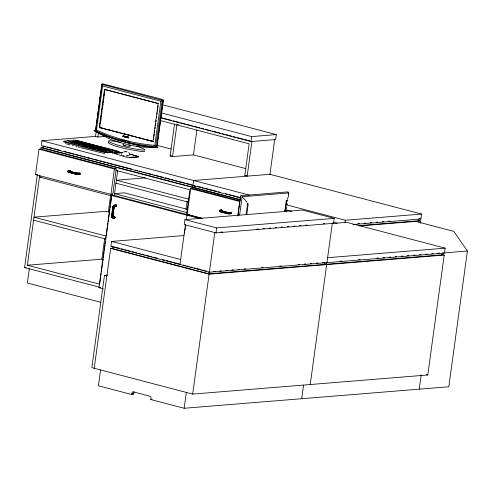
<?xml version="1.0" encoding="UTF-8"?>
<svg xmlns="http://www.w3.org/2000/svg" width="492" height="492" viewBox="0 0 492 492"><rect width="100%" height="100%" fill="white"/><g stroke="black" fill="none" stroke-linecap="round" stroke-linejoin="round"><path stroke-width="0.74" d="M122.791 136.235L122.815 136.364M125.435 136.985L125.878 137.053L125.565 136.727M123.486 136.352L123.203 135.921M126.106 137.034L125.817 136.61M163.123 101.014L163.381 100.183L157.083 146.382L157.071 145.214M111.635 215.471L111.561 216.123A2.534 1.488 -75.3 0 0 112.336 217.778L115.097 217.63L114.808 216.738L113.111 216.794M111.838 215.428L111.813 215.89A1.882 1.107 -75.3 0 0 111.973 216.671M112.367 215.736L112.336 216.308A2.491 1.464 -75.3 0 0 113.099 217.938L113.443 218.024M112.502 215.471L112.484 215.84A1.384 0.812 -75.3 0 0 112.514 216.148M112.785 215.539L112.76 215.908A1.365 0.799 -75.3 0 0 112.797 216.216M123.234 136.253C122.502 135.534 123.929 135.767 123.117 135.817M126.524 137.243L126.315 136.419L126.247 137.219M162.077 100.313L102.01 84.396L95.602 130.712L100.097 132.797A259.444 205.754 85.4 0 0 120.22 140.066L125.325 141.481L120.202 139.888L120.97 140.269L125.319 140.343L130.454 142.748A259.444 205.754 85.4 0 0 151.112 146.167L155.878 146.665L155.257 145.983A4.649 2.368 45.8 0 1 154.808 145.337L160.853 101.241A5.283 1.593 -28.9 0 1 161.45 100.762L162.249 100.202L155.78 146.45M128.504 136.967L128.049 137.698M128.252 137.489L128.812 137.496L128.338 137.963M288.509 194.494L288.699 192.944L242.138 196.732L247.101 202.243M68.972 172.471L75.768 174.242A2.232 0.363 7.8 0 0 78.302 174.488L80.024 174.242L80.122 173.301L75.504 172.858M219.992 211.32A2.232 0.363 7.8 0 0 220.084 211.763L227.267 213.645A2.232 0.363 7.8 0 0 229.795 213.885L231.523 213.645L231.621 212.704L227.003 212.255L220.674 210.601M71.057 142.157L71.125 141.444M72.459 142.901L72.539 142.323L73.695 142.213L75.03 142.563L74.956 143.141M72.957 142.52L73.037 141.948L75.59 142.2M74.544 142.022L74.63 141.333M74.852 143.018L74.932 142.44L77.441 142.686M76.223 143.885L76.303 143.307L77.465 143.197L78.806 143.547L78.732 144.125M76.42 142.514L76.463 141.813L77.533 141.708M76.721 143.51L76.795 142.932L79.31 143.172M76.893 142.139L76.967 141.561L75.706 141.235M76.85 143.633L76.93 143.055L74.452 142.821M78.271 142.883L78.351 142.305L79.433 142.2L80.78 142.551L80.7 143.129M78.314 143.006L78.394 142.428L75.94 142.194M78.609 144.002L78.683 143.424L81.223 143.67M78.775 142.631L78.849 142.053M79.483 142.539L79.563 141.96M80.135 143.369L80.208 142.791L81.291 142.686L82.65 143.043L82.576 143.615M80.202 143.498L80.276 142.92L77.754 142.668M80.491 144.494L80.565 143.922L83.148 144.168M80.602 144.611L80.682 144.033L78.21 143.805M81.395 143.037L81.469 142.459M81.986 143.849L82.059 143.27M82.09 143.99L82.164 143.412L79.71 143.172M82.355 144.986L82.428 144.408L85.005 144.654M82.484 145.103L82.558 144.525L80.104 144.297M83.941 144.476L83.966 143.769L86.334 144.002M83.788 145.86L83.868 145.281L86.34 145.509M83.935 146.007L84.009 145.429L73.517 142.698M84.39 145.595L84.464 145.017L81.943 144.777M85.805 144.962L85.885 144.384L83.449 144.15M86.26 144.574L86.414 143.75M86.377 146.647L86.451 146.069L84.366 145.527L82.681 145.687M87.631 145.318L87.705 144.746L88.794 144.642M87.668 145.447L87.742 144.869L85.307 144.63M87.927 146.45L88.006 145.872L90.614 146.118M88.173 145.072L88.302 144.242M88.142 146.573L88.216 145.995L85.762 145.773M89.538 145.933L89.593 145.232L91.942 145.46M89.864 146.954L89.938 146.376L92.447 146.591M90.024 145.558L90.097 144.98M89.993 147.053L90.067 146.481L87.662 146.272M91.346 146.407L91.42 145.835L89.058 145.607M91.371 146.296L91.444 145.718M91.74 147.446L91.813 146.868L93.056 146.751L96.623 147.68L96.543 148.258M92.84 146.013L101.223 147.594M93.129 146.099L93.203 145.527M93.246 146.905L93.32 146.204L94.396 146.099M93.714 146.518L93.775 145.638M95.097 147.391L95.227 146.702L96.321 146.598L99.31 147.379L99.236 147.957M95.134 148.393L95.208 147.815L90.676 146.634L89.489 146.751M95.577 147.003L95.651 146.425M97.76 148.59L102.89 149.636L105.841 149.709M97.926 148.129L98 147.551L94.716 147.077M98.111 148.559L98.191 147.981L99.249 147.877L100.675 148.252L100.602 148.83M99.519 148.424L99.593 147.846L100.706 147.741M99.851 149.654L99.925 149.076L97.139 148.744M100.128 149.088L100.208 148.51L101.266 148.406L102.539 148.744L102.459 149.316M101.469 148.935L101.543 148.356L102.656 148.252M101.912 149.556L101.992 148.978L103.049 148.873L104.341 149.211L104.267 149.789M102.041 148.689L102.115 148.11M102.994 150.398L103.068 149.82L105.835 150.072M103.32 149.42L103.394 148.842M104.495 150.835L104.642 149.679L107.108 149.937L107.035 150.515M104.974 150.915L105.054 150.337L106.34 150.718L106.26 151.296M105.571 151.542L105.645 150.964L108.222 150.7L109.501 151.032M106.899 150.823L106.825 151.401L105.386 151.001M107.791 150.595L107.865 150.017L110.245 150.257M108.443 150.38L108.517 149.808L106.229 149.525M108.837 150.989L108.916 150.411L106.549 150.177M109.605 151.062L109.679 150.484L110.755 150.386M110.7 151.456L110.774 150.878L108.357 150.632M111.481 151.573L111.555 150.995L112.619 150.878M140.564 146.837C140.023 147.249 171.247 148.443 151.413 147.083A260.36 206.486 85.4 0 1 100.214 133.658C80.331 123.492 113.468 141.69 114.538 140.681A154.586 116.469 -40.1 0 0 129.974 144.98M35.51 174.592L38.991 149.205L40.836 149.058L116.266 168.83L112.785 194.217L110.94 194.365L35.51 174.592L37.355 174.439M99.341 287.168L24.6 267.574L37.257 175.195M40.836 149.058L41.02 147.68L43.314 147.495M105.374 136.407L97.902 137.016L95.522 136.389L41.974 140.743L41.297 145.7L240.526 197.932M99.642 284.167L27.392 265.225L39.741 175.066M29.317 268.681L27.349 283.029L100.946 302.322M99.347 101.782L100.024 96.832M95.522 136.389L96.137 131.868M95.755 130.847L96.045 130.454A4.649 1.23 -25.5 0 1 96.549 130.06L102.588 85.965A5.283 2.804 50.1 0 1 102.238 85.233L102.004 84.587M97.902 137.016L98.418 133.24M150.62 140.78L153.559 141.548L99.273 127.526L104.489 89.452L105.103 89.403M99.273 127.526L99.888 127.477L100.097 125.952M100.411 123.67L100.62 122.145M100.829 120.626L101.143 118.338M101.352 116.819L101.561 115.294M101.875 113.012L102.084 111.487M102.391 109.199L102.6 107.68M102.81 106.155L103.123 103.874M103.332 102.348L103.541 100.823M103.855 98.541L104.064 97.016M104.273 95.497L104.587 93.209M27.392 265.225L101.862 259.173L104.673 238.663M108.314 212.07L110.602 195.361M110.94 194.365L114.415 168.984L116.266 168.83M103.412 288.872L98.978 287.709L111.616 195.453L113.461 195.306L202.335 218.583M99.747 283.417L100.571 277.408M100.774 275.901L101.081 273.65M101.29 272.15L103.037 259.376M103.246 257.87L104.07 251.861M104.273 250.36L104.993 245.096M105.202 243.595L105.509 241.344M106.02 237.599L105.817 239.087L33.567 220.145M107.459 227.095L106.223 236.117L33.973 217.175L105.983 211.32L109.679 212.286M107.668 225.588L107.976 223.331M108.185 221.831L109.931 209.045M110.14 207.544L110.448 205.287M110.651 203.78L112.028 193.75M114.205 195.865L117.631 170.841M111.598 215.539L112.717 207.569M113.394 208.971L113.572 207.667M107.514 275.145L104.476 275.391L91.838 367.647L192.673 394.08L427.788 374.972L444.208 255.077L441.988 254.493M112.871 214.887L113.32 211.64M113.406 210.988L113.855 207.741M113.996 207.802L112.902 216.019A1.531 0.898 -75.3 0 0 113.369 217.021L115.03 216.96M124.894 136.647L124.857 136.026C123.99 135.78 124.587 138.117 124.162 135.853L123.486 136.671L124.021 136.069L124.095 136.825L124.587 136.96C124.482 136.186 125.534 136.856 125.079 137.084M125.257 137.139L125.405 136.173L124.876 136.647M94.218 368.268L110.645 248.374L112.932 248.189M332.205 223.509L346.706 222.329L445.162 248.14L444.479 253.097L209.371 272.205L110.915 246.394L111.592 241.437L184.113 235.545M127.096 137.612L127.317 137.674C127.231 137.2 127.108 136.893 127.957 136.844L127.828 137.803L127.957 136.844M113.031 246.627L112.76 248.614L208.829 273.798L324.542 264.395L324.812 262.414M100.571 369.935L98.4 385.789L131.751 394.529L133.596 394.381L133.732 393.391A1.79 1.414 85.4 0 1 134.353 391.847M152.944 141.598L158.16 103.523L104.489 89.452M153.565 139.291L153.775 137.766M153.984 136.241L154.291 133.959M154.5 132.434L154.709 130.915M155.023 128.627L155.232 127.102M155.441 125.583L155.755 123.295M155.964 121.776L156.173 120.251M156.487 117.969L156.696 116.444M157.003 114.162L157.212 112.637M157.422 111.112L157.735 108.83M157.944 107.305L158.153 105.78M131.751 394.529L131.887 393.538A1.79 1.414 85.4 0 1 132.951 391.767L150.417 396.349A1.79 1.414 85.4 0 1 150.939 398.538L150.804 399.529L184.149 408.268L448.809 386.761L467.4 251.018L453.833 231.394L415.722 221.406M245.809 168.608L193.461 154.882L172.538 156.585L170.152 155.958L174.5 124.248M172.538 156.585L176.88 124.876L178.375 124.753M185.964 209.61L187.114 201.253M193.461 154.882L196.874 129.968M184.912 219.604L184.229 224.555L215.988 232.882L333.545 223.325L334.228 218.374L302.463 210.047L184.912 219.604L216.671 227.931L334.228 218.374M186.462 214.807L189.887 189.789L116.044 170.429M179.992 264.505L185.422 224.869M184.555 233.38L184.764 231.849M184.974 230.354L185.287 228.067M185.49 226.572L185.699 225.041M186.419 219.77L187.046 215.207L200.355 218.7M202.692 218.423L187.163 214.352L190.687 188.633L192.532 188.485L239.862 200.896M45.639 146.518L43.407 145.933L43.136 147.914L192.409 187.052L192.679 185.072M189.008 214.198L188.891 215.059L187.04 215.232L111.616 195.453M192.47 188.934L192.673 187.44L194.967 187.255M195.06 185.693L194.789 187.673L240.09 199.555M184.149 408.268L186.327 392.419M208.829 273.798L209.1 271.818M192.673 394.08L209.1 274.185L444.208 255.077M209.371 272.205L214.801 232.568L216.326 232.445M215.988 232.882L216.671 227.931M237.753 215.988L240.526 196.173L240.551 196.794A5.283 2.368 36 0 0 240.613 196.972M237.956 215.416L240.545 196.499A0.787 0.461 -75.3 0 1 241.129 195.687M251.922 141.468L247.175 176.148L244.788 175.527L249.13 143.818L160.49 120.577M239.629 214.918L242.113 196.769M251 141.542L251.676 136.591L276.295 134.587L275.618 139.543L251 141.542L160.306 117.766M246.117 214.573L247.679 203.159L248.202 204.069L246.75 214.647M269.88 174.765L274.696 139.617M284.88 210.724L286.215 200.982L286.854 199.973L285.391 210.662L284.296 210.773M286.129 211.88L286.338 210.373M286.541 208.86L286.75 207.347M287.057 205.078L287.267 203.565M287.58 201.302L287.783 199.789M286.485 211.443L286.695 209.93L285.391 210.662M301.707 398.717L303.57 385.125M324.173 263.663L326.387 264.247L326.657 262.261M310.231 384.529L326.657 264.635L324.431 264.05M326.928 262.648L332.358 223.017M344.984 222.384L345.279 220.262L421.595 214.057L420.918 219.014L352.992 224.537M418.803 218.774L418.532 220.76L359.258 225.576M420.334 223.27L420.648 220.994L418.415 220.41M419.264 389.16L421.226 374.818M442.369 252.857L442.099 254.838L326.387 264.247M79.901 173.079L76.555 173.159L68.8 171.087A2.177 0.357 7.8 0 1 68.714 170.65L70.454 170.619L70.504 171.788M114.335 206.302L116.253 206.185L116.758 205.496L116.198 204.832L114.058 205.195A2.534 1.488 -75.3 0 0 112.809 207.015L112.686 207.606M227.193 212.249L220.299 210.484A2.177 0.357 7.8 0 1 220.213 210.053L221.953 210.016L222.003 211.191M121.499 154.433L121.604 153.848M155.995 147.477L156.105 147.311A0.904 0.713 85.4 0 0 156.831 146.598L163.16 100.436A0.787 0.621 85.4 0 0 162.649 99.501L102.551 83.745A0.787 0.621 85.4 0 0 101.832 84.353L95.51 130.515A0.904 0.713 85.4 0 0 95.995 131.555L100.362 133.504M156.069 147.508L151.53 146.917A260.231 206.376 85.4 0 1 135.97 144.593L125.669 142.225L115.46 139.211A260.231 206.376 85.4 0 1 100.356 133.504M126.954 137.268L127.065 136.61L126.715 137.207M113.455 207.796L113.578 207.218A2.491 1.464 -75.3 0 1 114.808 205.428L116.672 205.164M116.518 206.087L114.833 206.302A1.531 0.898 -75.3 0 0 114.082 207.396L112.865 216.142A1.833 1.076 -75.3 0 0 113.689 217.403L115.134 217.286M123.504 136.345L123.105 136.591M126.124 137.034L125.718 137.274M125.491 136.475L126.05 136.364M128.252 137.348L128.787 137.243M126.1 136.456L125.743 136.548M123.258 136.364L122.791 136.161M126.973 137.262L126.567 137.496M287.42 198.965L288.57 196.074L288.724 192.962M95.922 131.745L100.282 133.689M79.2 173.412L79.63 173.024M114.292 205.109A2.694 1.581 -75.3 0 0 112.963 207.046L111.702 216.234A2.694 1.581 -75.3 0 0 112.527 217.993L114.673 218.024L115.097 217.63M230.699 212.815L231.123 212.427M221.228 210.281L221.677 209.936M118.006 140.005L118.492 139.605M68.862 172.372A1.882 0.307 7.8 0 1 68.788 171.997L68.892 171.936M220.355 211.775A1.882 0.307 7.8 0 1 220.287 211.4L220.57 211.302M114.531 216.677L112.656 217.187M115.085 206.203L114.605 206.382A1.365 0.799 -75.3 0 0 113.935 207.366M123.64 151.936L125.448 151.641M70.184 170.533L67.945 171.056A2.681 0.437 7.8 0 0 68.351 171.53L75.706 173.461A2.681 0.437 7.8 0 0 78.253 173.756L80.233 173.633M74.999 140.62L75.208 140.632A12.878 2.189 7.5 0 0 77.385 140.724L116.715 151.038A8.585 1.464 7.5 0 1 116.241 151.395L116.063 151.45A3.45 0.584 7.5 0 1 115.608 151.634L107.09 152.532L64.544 141.438M108.535 142.477L108.16 142.742L109.476 143.695L113.898 145.589L124.39 148.529L141.591 151.585L144.162 151.72L144.722 151.327M129.851 155.017L126.235 155.97M69.009 170.736L68.72 170.915L75.7 172.846M68.179 171.339L67.884 171.394A2.694 0.443 7.8 0 0 68.29 171.874L75.651 173.805A2.694 0.443 7.8 0 0 78.21 174.1L80.196 173.977M68.271 171.671L67.994 171.726A2.534 0.412 7.8 0 0 68.376 172.175L75.903 174.223A1.882 0.307 7.8 0 0 76.82 174.365M220.502 210.139L220.201 210.238L220.57 210.502M219.733 210.404L219.444 210.459A2.681 0.437 7.8 0 0 219.844 210.933L227.199 212.864A2.681 0.437 7.8 0 0 229.746 213.159L231.726 213.03M219.678 210.742L219.383 210.797A2.694 0.443 7.8 0 0 219.789 211.271L227.15 213.202A2.694 0.443 7.8 0 0 229.709 213.503L231.689 213.374M219.77 211.074L219.493 211.13A2.534 0.412 7.8 0 0 219.875 211.578L220.693 211.874M117.686 151.8L119.199 151.604L75.946 140.214L73.456 140.22M108.923 151.284L111.29 151.026L112.588 151.364M92.693 148.461L99.593 147.766M92.656 148.75L94.04 148.609M96.795 148.332L98.861 148.129M91.008 146.112L93.326 146.327M73.536 140.22L73.093 140.257A104.599 17.804 7.5 0 0 70.055 140.484M70.608 141.819L73.111 142.065L73.037 142.637L71.192 142.09M74.021 141.696L76.5 141.936M81.543 143.652L84.015 143.898M85.86 144.261L86.949 144.162M84.286 144.894L86.856 145.134M87.189 145.122L89.612 145.361M86.149 145.386L88.8 145.644M85.141 146.278L86.697 146.13L88.788 146.678M92.859 146.598L95.177 146.813M97.588 149.445L100.343 149.691M98.837 149.506L100.091 149.383M101.746 149.949L104.575 150.257M100.27 150.146L101.604 150.017L104.925 150.884M103.874 150.503L106.37 150.214L107.65 150.552M117.754 151.788L117.324 151.831A47.706 8.124 7.5 0 1 109.113 152.661L108.154 152.704A2.681 0.455 7.5 0 1 106.684 152.655A2.927 0.498 7.5 0 1 104.925 152.446L80.786 146.487A133.068 22.65 7.5 0 1 66.906 142.852A20.338 3.462 7.5 0 1 64.188 141.985A3.333 0.566 7.5 0 1 63.523 141.591L63.493 141.499A5.781 0.984 7.5 0 1 64.47 141.075M112.311 153.609L113.086 153.541M124.076 136.825L124.605 136.96M127.428 136.708L127.606 137.748M125.454 137.053L125.737 137.274M128.553 137.274L128.271 137.293M128.031 137.637L128.357 137.963M128.234 137.557L128.566 137.729M123.922 144.525C121.001 144.396 124.74 146.216 125.755 145.521L125.392 145.417M170.152 155.958L171.653 155.835M70.454 170.619L68.16 170.804A2.491 0.406 7.8 0 0 68.536 171.241L68.954 171.37M70.663 170.859L68.972 171.062L69.575 171.37M70.75 171.198L69.101 171.45M80.122 173.301L78.185 173.43A2.491 0.406 7.8 0 1 75.817 173.153L75.313 173.036M40.984 176.917L39.471 177.04L111.721 195.982M80.024 174.242L78.08 174.371A2.534 0.412 7.8 0 1 75.676 174.088M145.454 177.84L116.352 180.207L188.602 199.149M244.788 175.527L246.283 175.404M194.475 185.33L192.944 185.459L193.627 180.502L269.942 174.297L421.595 214.057M192.409 187.052L195.447 186.806M116.469 204.918L114.568 205.195A2.681 1.574 -75.3 0 0 113.246 207.12L111.985 216.302A2.681 1.574 -75.3 0 0 112.803 218.054M116.758 205.496L115.294 205.619A2.177 1.279 -75.3 0 0 113.88 207.31L112.656 216.252A2.177 1.279 -75.3 0 0 113.634 217.753M116.702 205.84L115.257 205.957A1.833 1.076 -75.3 0 0 114.064 207.378M241.129 195.687L287.715 191.898A0.787 0.461 -75.3 0 1 288.023 192.095M112.846 216.917L114.808 216.738M112.902 218.085L114.931 217.901M221.953 210.016L219.66 210.201A2.491 0.406 7.8 0 0 220.035 210.644L220.453 210.767M222.156 210.262L220.471 210.465L221.074 210.773M222.243 210.601L220.6 210.847M187.163 214.352L188.393 214.248M231.4 212.482L227.335 212.415M231.621 212.704L229.684 212.833A2.491 0.406 7.8 0 1 227.316 212.556L226.806 212.433M231.523 213.645L229.573 213.774A1.882 0.307 7.8 0 1 227.402 213.62L220.299 211.701M220.908 232.076L222.433 231.947M256.781 229.155L258.312 229.032M262.888 228.663L264.419 228.54M268.995 228.165L270.526 228.042M275.102 227.667L276.633 227.544M281.209 227.175L282.74 227.046M287.316 226.677L288.847 226.554M293.423 226.179L294.954 226.056M299.53 225.687L301.061 225.557M305.637 225.188L307.168 225.065M323.195 223.762L324.72 223.639M358.01 223.719L359.529 223.596M364.086 223.227L365.611 223.097M370.168 222.728L371.688 222.605M376.251 222.236L377.77 222.113M382.327 221.738L383.846 221.615M388.409 221.246L389.928 221.123M358.828 226.019L420.648 220.994M110.915 246.394L112.44 246.271M24.6 267.574L26.125 267.451M327.604 257.697L445.162 248.14M213.669 271.449L215.195 271.326M219.758 270.951L221.283 270.828M225.853 270.459L227.372 270.336M231.941 269.96L233.46 269.837M238.03 269.468L239.555 269.345M244.118 268.97L245.643 268.847M261.627 267.55L263.152 267.427M279.899 266.061L281.424 265.938M298.17 264.579L299.69 264.456M304.259 264.081L305.778 263.958M310.347 263.589L311.873 263.466M316.436 263.091L317.961 262.968M322.531 262.599L324.05 262.476M340.359 261.147L341.885 261.024M358.631 259.665L360.15 259.542M376.903 258.177L378.422 258.054M382.991 257.685L384.51 257.562M389.08 257.187L390.605 257.064M395.168 256.695L396.693 256.572M401.263 256.197L402.782 256.074M407.351 255.705L408.87 255.582M413.44 255.207L414.965 255.084M419.528 254.715L421.054 254.592M425.623 254.216L427.142 254.093M431.712 253.724L433.231 253.601M437.8 253.226L439.325 253.103M443.163 252.986L467.4 251.018M98.978 287.709L100.823 287.556M131.887 393.538L133.732 393.391M150.804 399.529L152.034 399.43M122.772 152.625L114.968 153.037A2.761 0.467 7.5 0 0 115.048 153.713L125.767 156.942A2.761 0.467 7.5 0 0 129.642 157.422L137.446 157.01A2.761 0.467 7.5 0 0 137.379 156.259L129.507 153.947L137.366 156.333A2.761 0.467 7.5 0 1 137.446 157.01L129.654 157.354M114.962 153.104L122.766 152.698M154.808 145.337L150.982 145.005A258.269 204.82 85.4 0 1 100.196 131.69L96.549 130.06M228.688 213.59L227.187 213.35M125.884 151.69L125.116 151.604L126.216 151.727M91.826 145.454L84.2 143.504M91.205 145.675L91.789 145.737M76.814 174.15L75.688 173.947M120.288 142.274C96.143 137.655 114.937 144.882 124.611 146.893C129.242 147.858 159.457 154.193 136.222 145.946M76.543 173.436L75.891 173.307M122.754 155.564L124.033 155.816M79.772 174.365L79.273 174.088M114.673 218.024L114.175 217.741M124.568 140.177L125.319 140.343M126.542 151.794L127.016 151.923M227.71 212.784L224.887 212.052M124.568 145.62C125.921 146.382 133.695 146.825 128.83 145.275M104.771 153.602L80.633 147.643M112.902 216.744L113.388 216.849M78.222 147.046L79.421 147.348M75.682 141.352L82.754 143.16M76.352 141.819L78.474 142.36M75.848 146.444L77.029 146.745M83.142 143.172L84.44 143.504M92.533 145.614L93.794 145.94M72.263 141.339L73.739 141.721M106.85 150.847L108.203 151.204M68.769 141.462L70.854 142.004M89.157 146.776L91.045 147.268M95.079 148.32L96.647 148.725M102.588 85.965L160.853 101.241M158.467 103.498L104.796 89.427L99.581 127.502L153.252 141.573M162.557 104.771L276.295 134.587M161.727 113.006L251.676 136.591M161.973 117.889L171.634 120.423M173.123 120.811L179.07 122.373M180.558 122.76L185.017 123.929M186.505 124.316L192.452 125.878M193.94 126.266L199.887 127.828M201.369 128.215L203.602 128.799M205.09 129.193L211.037 130.749M212.526 131.143L220.699 133.283M222.187 133.676L224.42 134.261M225.902 134.648L231.849 136.21M233.337 136.598L235.57 137.182M237.052 137.569L242.999 139.131M244.487 139.519L250.434 141.081M99.888 127.477L102.834 128.252M107.244 129.408L111.653 130.565M114.593 131.333L119.002 132.489M123.418 133.646L126.358 134.414M127.828 134.802L132.237 135.958M137.385 137.311L141.794 138.467M144.734 139.236L149.15 140.392M157.169 145.368L171.173 149.039M419.43 218.626L420.918 219.014M100.94 147.926L106.26 149.322M87.736 144.765L89.815 145.312M102.896 148.738L104.894 149.26M67.422 140.607L71.137 141.579M99.944 149.162L102.121 149.734M91.537 147.391L93.861 148.006M41.974 140.743L249.382 195.121M287.291 205.059L345.279 220.262M47.121 146.905L53.062 148.467M54.55 148.855L60.491 150.411M64.206 151.388L66.432 151.973M67.914 152.36L73.855 153.916M75.344 154.31L81.285 155.866M82.767 156.253L84.999 156.837M86.481 157.225L92.422 158.787M93.91 159.174L98.363 160.343M99.851 160.73L102.078 161.315M103.56 161.708L105.792 162.292M107.274 162.68L113.215 164.236M114.704 164.623L124.359 167.157M125.841 167.544L131.782 169.107M135.497 170.078L137.723 170.662M139.211 171.05L141.438 171.634M142.92 172.022L145.152 172.606M146.634 173L152.575 174.555M154.064 174.943L163.719 177.477M165.201 177.864L169.66 179.033M171.142 179.426L173.368 180.004M174.857 180.398L177.083 180.982M178.571 181.37L184.512 182.926M185.994 183.319L191.935 184.875M197.292 186.277L203.233 187.833M204.715 188.227L216.597 191.339M218.085 191.732L220.311 192.317M225.508 193.676L227.734 194.26M229.223 194.648L235.164 196.21M236.646 196.597L239.616 197.378M286.615 210.016L291.817 211.382M333.447 222.292L337.168 223.27M41.02 147.68L240.25 199.912M190.687 188.633L239.493 201.431M38.991 149.205L114.415 168.984M115.946 183.178L188.196 202.12M70.049 172.471L74.44 173.621M187.766 209.457L124.359 192.833L114.513 193.633L186.763 212.575M111.592 241.437L180.669 259.548M113.769 246.824L119.679 248.374M121.161 248.761L123.375 249.339M124.857 249.727L130.767 251.283M132.243 251.67L136.678 252.833M138.16 253.22L140.374 253.798M141.85 254.186L144.07 254.77M145.546 255.157L151.462 256.707M152.938 257.095L157.372 258.257M162.544 259.61L164.758 260.194M166.241 260.582L172.151 262.131M173.627 262.519L179.543 264.069M183.239 265.034L185.453 265.618M186.929 266.006L189.149 266.584M190.625 266.971L192.846 267.556M194.322 267.943L200.232 269.493M201.714 269.88L206.148 271.043M110.645 248.374L209.1 274.185M101.862 259.173L103.338 259.561M104.476 275.391L106.856 276.018M426.306 374.584L427.788 374.972M72.361 145.54L73.517 145.841M70.085 144.925L66.752 144.002M69.2 172.477L68.585 172.36A2.232 0.363 7.8 0 1 68.253 171.966M65.873 143.75L65.319 143.572M220.625 211.615L220.305 211.394M69.126 172.212L68.806 171.991M128.67 152.594L129.507 153.172M229.936 212.599A2.177 0.357 7.8 0 1 227.458 212.366M229.573 213.774A2.534 0.412 7.8 0 1 227.175 213.491M65.129 140.995A104.599 17.804 7.5 0 1 69.317 140.552M140.558 146.954A237.513 190.533 82.1 0 1 129.962 145.128M78.044 174.426A1.882 0.307 7.8 0 1 77.275 174.408M78.437 173.202A2.177 0.357 7.8 0 1 75.965 172.963M113.178 216.8A1.365 0.799 -75.3 0 1 112.883 216.474M112.287 217.458A2.232 1.31 -75.3 0 1 111.604 215.994M113.012 207.101A1.882 1.107 -75.3 0 1 113.4 206.277M113.658 205.963A1.882 1.107 -75.3 0 1 113.941 205.748M112.834 207.034A2.232 1.31 -75.3 0 1 114.273 205.299M113.935 206.689A1.384 0.812 -75.3 0 1 114.126 206.462M288.072 192.249A0.787 0.461 -75.3 0 1 288.084 192.63M127.594 155.73L127.287 155.847L127.594 155.73"/></g></svg>
